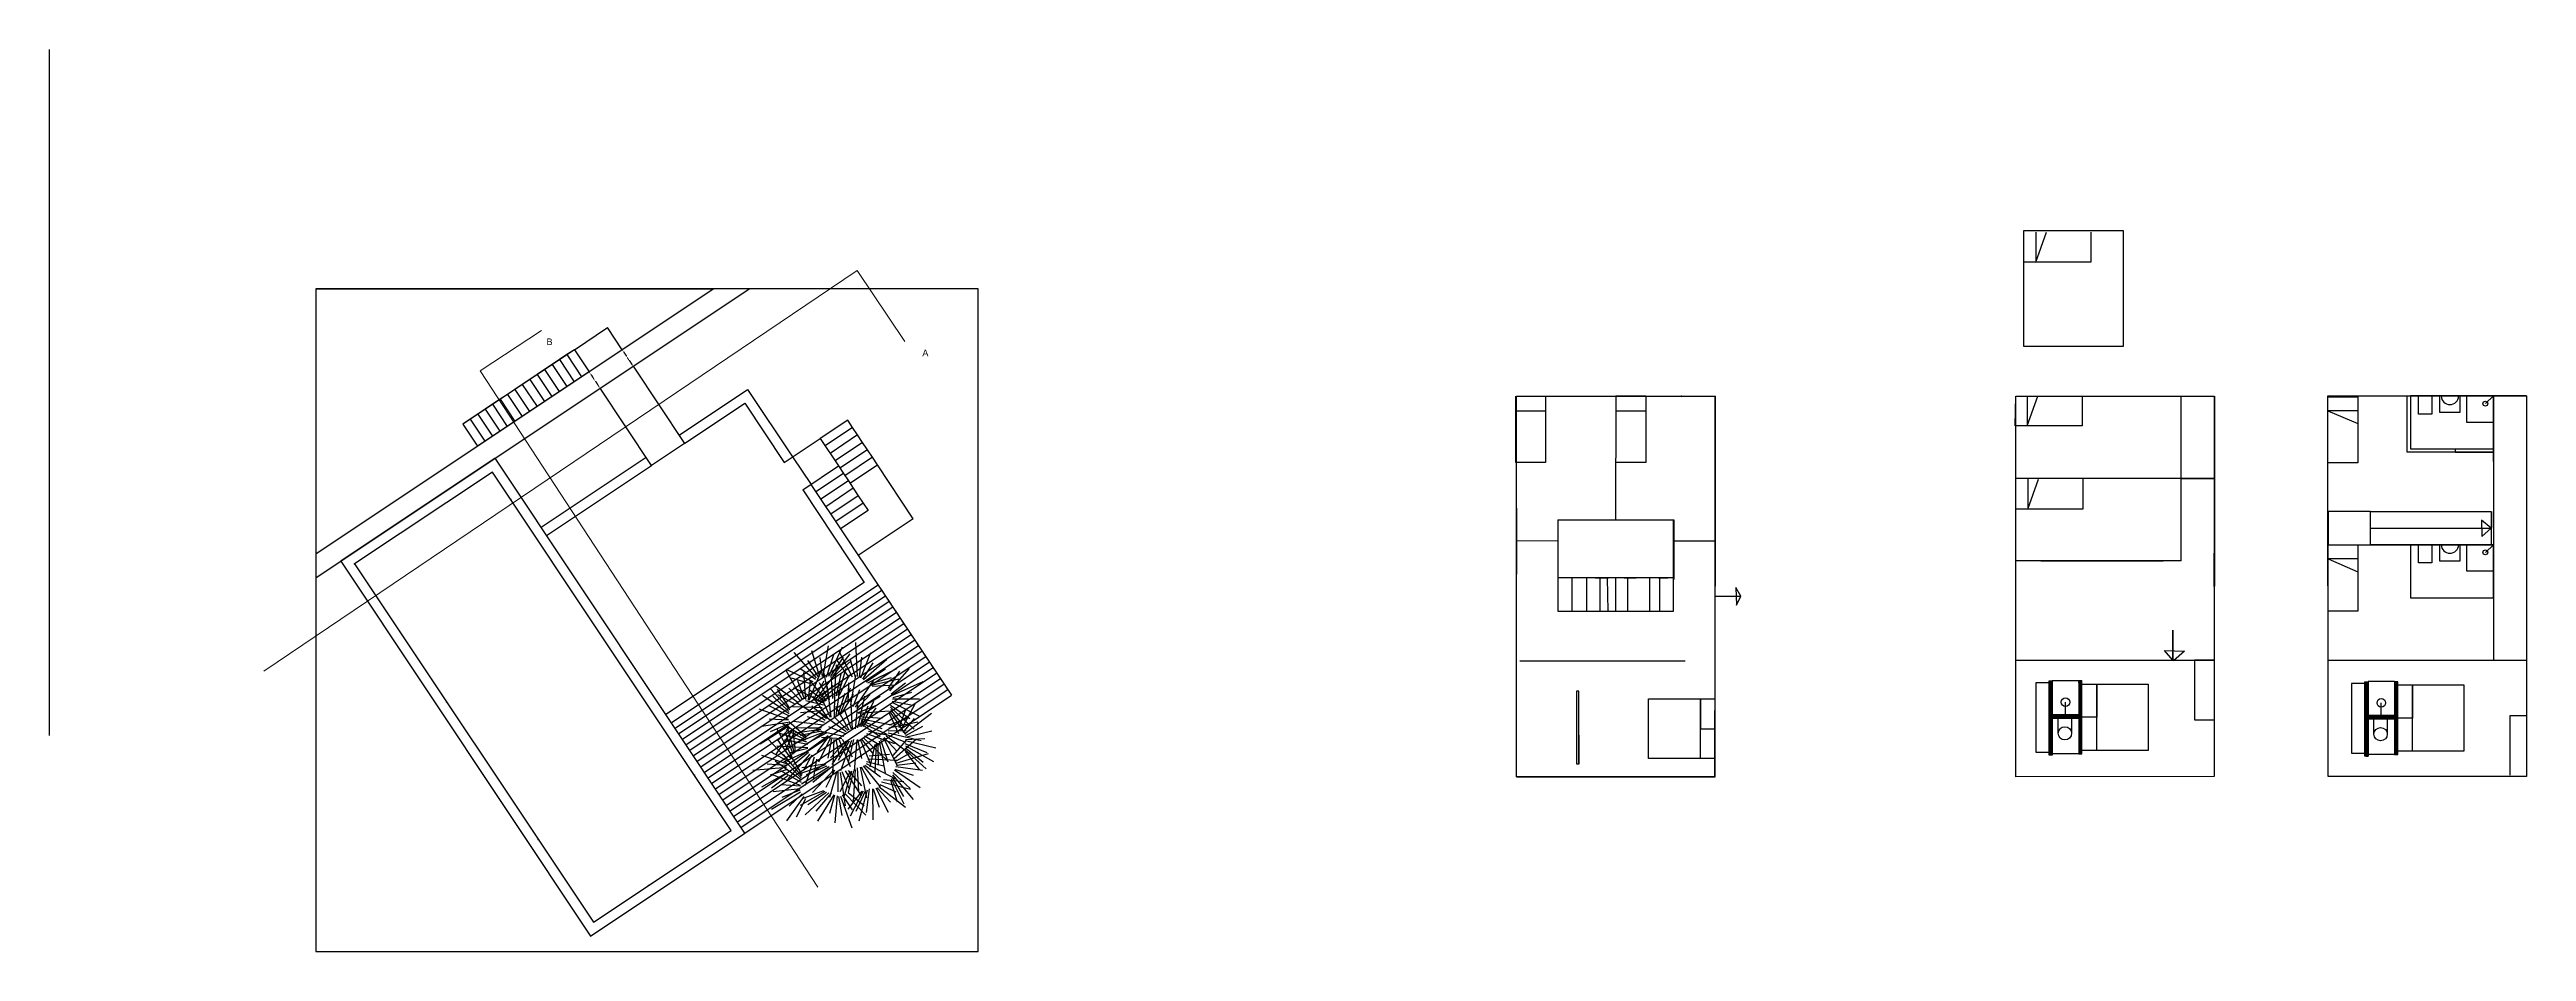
# Model space of a CAD drawing. Header units: inches. Extents: x -422522 to 22891, y -2973 to 414515.
# Drawn here: x 2507 to 9989, y 3395 to 6117 of the extents above; entities that cross this region are included whole.
import ezdxf

# ---------------------------------------------------------------- set-up
doc = ezdxf.new("R2010")
doc.units = ezdxf.units.IN
doc.header["$MEASUREMENT"] = 0
doc.linetypes.add('ACAD_ISO07W100', pattern=[3, 0, -3])
doc.linetypes.add('DOT2', pattern=[0.125, 0, -0.125])
doc.layers.get('0').update_dxf_attribs({"lineweight": 25})
doc.layers.add('FIORI', color=7, linetype='Continuous', lineweight=0, true_color=0xeb00eb)
doc.layers.add('PIANTE', color=7, linetype='Continuous', true_color=0x007a00)
doc.styles.get("Standard").update_dxf_attribs({"font": 'Arial.ttf'})

# ---------------------------------------------------------------- blocks, each defined once
blk = doc.blocks.new('albero')
for p, q in [((69.627, 34.716), (68.951, 35.476)), ((69.684, 34.747), (69.365, 35.243)), ((69.728, 34.746), (69.484, 35.528)), ((69.806, 34.755), (69.733, 35.333)), ((69.828, 34.754), (69.986, 35.68)), ((69.927, 34.74), (70.145, 35.421)), ((69.994, 34.761), (70.406, 35.646)), ((70.061, 34.781), (70.442, 35.335)), ((70.116, 34.768), (70.644, 35.44)), ((70.16, 34.767), (70.671, 35.229)), ((70.613, 34.725), (70.26, 35.232)), ((70.707, 34.732), (70.3, 35.533)), ((70.8, 34.739), (70.65, 35.262)), ((70.862, 34.76), (70.815, 35.777)), ((70.925, 34.749), (70.99, 35.335)), ((70.959, 34.72), (71.261, 35.481)), ((71.025, 34.678), (71.332, 35.173)), ((71.042, 34.664), (71.747, 35.283)), ((69.074, 33.958), (68.352, 34.493)), ((69.524, 34.597), (68.704, 34.963)), ((69.2, 34.052), (68.704, 34.941)), ((69.456, 34.532), (68.863, 34.704)), ((69.262, 34.071), (69.058, 34.624)), ((69.593, 34.661), (69.147, 34.973)), ((69.305, 34.06), (69.236, 34.876)), ((69.382, 34.052), (69.437, 34.631)), ((69.404, 34.046), (69.759, 34.915)), ((69.927, 34.02), (69.411, 34.657)), ((69.498, 34.011), (69.858, 34.628)), ((69.568, 34.016), (70.162, 34.791)), ((69.637, 34.022), (70.129, 34.48)), ((69.688, 33.997), (70.349, 34.539)), ((69.996, 34.057), (69.715, 34.567)), ((70.017, 34.065), (69.822, 34.983)), ((70.065, 33.523), (69.951, 34.455)), ((70.114, 34.088), (70.066, 34.801)), ((70.169, 34.132), (70.225, 35.107)), ((70.222, 33.577), (70.363, 34.543)), ((70.223, 34.175), (70.373, 34.831)), ((70.279, 34.184), (70.522, 35.003)), ((70.321, 34.199), (70.625, 34.817)), ((70.577, 33.952), (70.601, 34.569)), ((70.656, 33.901), (70.814, 34.786)), ((70.796, 33.83), (71.372, 34.67)), ((71.11, 34.59), (71.708, 34.982)), ((71.175, 34.564), (72.052, 34.993)), ((71.24, 34.538), (71.884, 34.729)), ((71.274, 34.493), (72.107, 34.683)), ((71.308, 34.464), (71.996, 34.502)), ((71.797, 34.406), (72.138, 34.921)), ((71.838, 34.322), (72.433, 34.995)), ((71.88, 34.237), (72.31, 34.569)), ((71.921, 34.188), (72.849, 34.607)), ((68.779, 33.462), (67.892, 33.771)), ((68.8, 33.627), (67.995, 34.18)), ((68.809, 33.558), (68.174, 33.885)), ((68.813, 33.749), (68.237, 34.38)), ((68.791, 33.697), (68.308, 34.164)), ((68.821, 33.792), (68.45, 34.372)), ((68.993, 33.91), (68.451, 34.206)), ((69.154, 34.006), (68.787, 34.407)), ((69.793, 33.806), (68.895, 33.844)), ((69.845, 33.955), (68.935, 34.412)), ((69.884, 33.429), (69.018, 33.964)), ((69.753, 33.721), (69.139, 33.662)), ((69.832, 33.891), (69.304, 34.016)), ((69.885, 34.005), (69.406, 34.348)), ((69.929, 33.475), (69.482, 33.859)), ((69.972, 33.487), (69.514, 34.166)), ((70.519, 33.087), (69.696, 33.686)), ((69.731, 33.987), (70.33, 34.327)), ((70.044, 33.518), (69.808, 34.05)), ((70.164, 33.538), (70.178, 34.253)), ((70.611, 33.138), (70.205, 33.85)), ((70.281, 33.616), (70.487, 34.256)), ((70.337, 33.619), (70.65, 34.414)), ((70.38, 33.631), (70.737, 34.22)), ((70.685, 33.164), (70.491, 33.713)), ((70.707, 33.168), (70.664, 34.106)), ((70.735, 33.851), (70.93, 34.358)), ((70.806, 33.175), (70.874, 33.887)), ((70.84, 33.783), (71.245, 34.211)), ((70.849, 33.74), (71.55, 34.165)), ((70.868, 33.209), (71.081, 34.162)), ((70.877, 33.666), (71.42, 33.876)), ((70.881, 33.645), (71.818, 33.714)), ((70.929, 33.244), (71.182, 33.866)), ((70.985, 33.243), (71.358, 34.012)), ((71.029, 33.251), (71.429, 33.811)), ((71.826, 33.706), (72.309, 33.002)), ((71.854, 33.755), (72.269, 33.226)), ((71.855, 33.895), (72.44, 33.483)), ((71.855, 33.825), (72.577, 33.167)), ((71.898, 33.985), (72.734, 33.558)), ((71.906, 34.006), (72.479, 33.903)), ((71.92, 34.083), (72.739, 34.083)), ((71.935, 34.125), (72.503, 34.281)), ((72.119, 33.215), (72.333, 33.794)), ((72.178, 33.142), (72.602, 33.934)), ((68.784, 33.258), (67.922, 32.717)), ((68.771, 33.362), (67.959, 33.251)), ((68.775, 33.441), (68.193, 33.464)), ((68.762, 33.319), (68.22, 33.087)), ((68.885, 33.137), (68.388, 32.389)), ((69.333, 32.769), (68.406, 33.076)), ((68.893, 32.33), (68.426, 33.187)), ((68.832, 33.215), (68.452, 32.827)), ((69.311, 32.89), (68.582, 33.336)), ((68.937, 33.059), (68.67, 32.502)), ((68.917, 32.396), (68.698, 33.031)), ((69.305, 32.833), (68.71, 33.147)), ((68.96, 32.432), (68.733, 33.256)), ((69.307, 32.934), (68.789, 33.387)), ((69.755, 33.154), (68.909, 33.035)), ((68.987, 32.467), (68.919, 33.153)), ((69.82, 33.285), (68.929, 33.401)), ((69.848, 33.075), (68.938, 32.722)), ((69.724, 33.185), (69.036, 33.206)), ((69.786, 33.107), (69.128, 32.971)), ((69.773, 33.204), (69.155, 33.198)), ((69.973, 32.964), (69.217, 32.407)), ((69.911, 33.043), (69.282, 32.704)), ((69.866, 33.367), (69.351, 33.537)), ((70.444, 32.949), (69.564, 33.132)), ((69.988, 32.948), (69.64, 32.482)), ((70.497, 33.027), (69.995, 33.236)), ((70.567, 33.13), (70.15, 33.547)), ((70.892, 33.545), (71.605, 33.497)), ((70.928, 33.485), (71.886, 33.298)), ((70.963, 33.425), (71.593, 33.189)), ((70.964, 33.368), (71.743, 33.017)), ((70.974, 33.325), (71.545, 32.94)), ((71.069, 32.961), (71.539, 32.689)), ((71.131, 33.031), (71.98, 32.737)), ((71.194, 33.101), (71.799, 32.981)), ((71.727, 32.969), (72.379, 32.474)), ((71.763, 32.994), (72.311, 32.775)), ((71.788, 33.117), (72.331, 33.122)), ((71.791, 33.052), (72.783, 32.826)), ((71.806, 33.209), (72.686, 33.387)), ((71.811, 33.664), (72.1, 33.038)), ((71.824, 33.301), (72.406, 33.506)), ((72.237, 33.069), (72.58, 33.491)), ((72.289, 33.031), (73.097, 33.65)), ((72.312, 32.928), (73.11, 33.115)), ((72.317, 32.972), (72.834, 33.254)), ((68.747, 32.107), (67.973, 32.375)), ((68.8, 32.192), (68.149, 32.87)), ((68.786, 32.175), (68.278, 32.46)), ((69.166, 31.629), (68.376, 32.203)), ((69.358, 32.605), (68.421, 32.655)), ((68.87, 32.264), (68.452, 32.844)), ((69.181, 31.75), (68.623, 32.397)), ((69.378, 32.507), (68.63, 32.173)), ((69.361, 32.705), (68.66, 32.843)), ((69.159, 31.699), (68.688, 32.178)), ((69.42, 32.41), (68.743, 31.65)), ((69.36, 32.583), (68.795, 32.444)), ((69.191, 31.794), (68.836, 32.384)), ((69.382, 32.463), (68.926, 32.089)), ((69.478, 32.382), (69.221, 31.904)), ((69.55, 32.322), (69.282, 31.465)), ((69.622, 32.262), (69.521, 31.653)), ((70.05, 32.901), (69.685, 32.168)), ((70.391, 32.872), (69.775, 32.913)), ((70.081, 32.869), (69.967, 32.291)), ((70.512, 32.806), (70.043, 32.302)), ((70.557, 32.809), (70.089, 32.094)), ((70.144, 32.853), (70.105, 31.836)), ((70.207, 32.868), (70.312, 32.335)), ((70.613, 32.801), (70.281, 32.216)), ((70.301, 32.868), (70.638, 32.035)), ((70.678, 32.827), (70.343, 31.91)), ((70.394, 32.867), (70.703, 32.332)), ((70.743, 32.853), (70.584, 32.156)), ((70.843, 32.848), (70.765, 31.912)), ((70.865, 32.849), (70.987, 32.28)), ((70.941, 32.865), (71.252, 32.107)), ((70.986, 32.867), (71.346, 32.401)), ((71.039, 32.904), (71.778, 32.204)), ((71.133, 32.189), (71.66, 32.06)), ((71.173, 32.274), (72.07, 32.229)), ((71.213, 32.359), (71.828, 32.413)), ((71.387, 32.701), (71.239, 32.028)), ((71.424, 32.726), (71.384, 31.872)), ((71.476, 32.747), (71.487, 32.075)), ((71.519, 32.803), (71.697, 31.843)), ((71.561, 32.858), (71.779, 32.178)), ((71.65, 32.904), (72.059, 32.059)), ((71.669, 32.917), (72.063, 32.489)), ((71.938, 32.371), (72.344, 32.836)), ((71.968, 32.282), (72.646, 32.871)), ((71.998, 32.193), (72.468, 32.465)), ((72.032, 32.138), (73.008, 32.43)), ((72.292, 32.73), (72.955, 32.463)), ((72.302, 32.495), (72.726, 31.952)), ((72.306, 32.54), (72.938, 31.964)), ((72.308, 32.662), (73.161, 32.187)), ((72.313, 32.828), (73.225, 32.603)), ((72.315, 32.85), (72.897, 32.881)), ((72.323, 32.593), (72.848, 32.174)), ((68.712, 32.008), (67.698, 31.916)), ((68.746, 31.855), (67.964, 31.413)), ((68.72, 32.072), (68.131, 32.111)), ((68.735, 31.948), (68.22, 31.775)), ((69.14, 31.465), (68.262, 31.797)), ((68.757, 31.761), (68.267, 31.386)), ((69.173, 31.56), (68.547, 31.904)), ((69.135, 31.443), (68.554, 31.482)), ((69.896, 32.085), (69.087, 31.81)), ((70.002, 32.024), (69.174, 31.508)), ((69.86, 32.11), (69.179, 32.002)), ((69.935, 32.044), (69.314, 31.788)), ((70.145, 31.939), (69.507, 31.25)), ((70.07, 32.005), (69.515, 31.554)), ((70.163, 31.926), (69.909, 31.403)), ((70.233, 31.891), (70.011, 31.103)), ((70.27, 31.866), (70.266, 31.277)), ((70.642, 31.886), (70.332, 31.27)), ((70.334, 31.862), (70.485, 30.855)), ((70.393, 31.889), (70.596, 31.384)), ((70.683, 31.9), (70.434, 31.083)), ((70.485, 31.905), (70.972, 31.151)), ((70.578, 31.922), (70.981, 31.455)), ((70.739, 31.909), (70.584, 31.254)), ((70.794, 31.952), (70.73, 30.977)), ((70.85, 31.995), (70.892, 31.282)), ((70.947, 32.018), (71.134, 31.097)), ((70.968, 32.025), (71.244, 31.513)), ((71.037, 32.061), (71.547, 31.421)), ((71.079, 32.076), (71.555, 31.729)), ((71.12, 32.126), (72.026, 31.661)), ((71.506, 31.438), (72.307, 30.81)), ((71.531, 31.498), (72.024, 31.271)), ((71.586, 31.573), (72.459, 31.359)), ((71.642, 31.649), (72.256, 31.586)), ((71.854, 31.633), (72.057, 30.975)), ((71.874, 31.673), (72.26, 30.911)), ((71.909, 31.717), (72.25, 31.138)), ((71.918, 31.787), (72.547, 31.039)), ((71.928, 31.856), (72.453, 31.371)), ((71.983, 31.94), (72.755, 31.406)), ((71.993, 31.96), (72.547, 31.782)), ((72.017, 32.034), (72.829, 31.925)), ((72.037, 32.074), (72.621, 32.153)), ((69.14, 31.261), (68.264, 30.742)), ((69.129, 31.365), (68.315, 31.275)), ((69.119, 31.322), (68.572, 31.104)), ((69.237, 31.137), (68.72, 30.402)), ((69.186, 31.216), (68.796, 30.839)), ((69.287, 31.058), (69.005, 30.508)), ((69.877, 31.282), (69.134, 30.862)), ((69.837, 31.3), (69.189, 31.067)), ((69.993, 31.243), (69.276, 30.581)), ((69.923, 31.25), (69.361, 30.882)), ((70.063, 31.236), (69.602, 30.69)), ((70.149, 31.186), (69.651, 30.39)), ((70.169, 31.177), (70.017, 30.615)), ((70.245, 31.156), (70.174, 30.34)), ((70.285, 31.138), (70.391, 30.558)), ((70.349, 31.146), (70.686, 30.185)), ((70.402, 31.183), (70.696, 30.726)), ((70.49, 31.217), (71.109, 30.566)), ((70.991, 31.292), (70.57, 30.747)), ((70.577, 31.25), (71.061, 30.866)), ((71.035, 31.299), (70.635, 30.544)), ((71.091, 31.296), (70.815, 30.684)), ((71.153, 31.328), (70.906, 30.384)), ((71.216, 31.36), (71.122, 30.652)), ((71.316, 31.364), (71.325, 30.425)), ((71.338, 31.368), (71.512, 30.812)), ((71.413, 31.39), (71.792, 30.664)), ((71.456, 31.397), (71.858, 30.965))]:
    blk.add_line(p, q)

msp = doc.modelspace()

# ---------------------------------------------------------------- hatches: boundary and pattern name
h = msp.add_hatch()
h.set_pattern_fill('ANSI31', color=0)
h.paths.add_polyline_path([(8556.6, 4211.4), (8546.6, 4211.4), (8546.6, 3986.7), (8556.6, 3986.7)])
h.paths.add_polyline_path([(8646.1, 4211.4), (8636.6, 4211.4), (8636.6, 3991.5), (8646.1, 3991.5)])
h.paths.add_polyline_path([(8636.6, 4109.2), (8556.6, 4109.2), (8556.6, 4099.2), (8636.6, 4099.2)])
h = msp.add_hatch()
h.set_pattern_fill('ANSI31', color=0)
h.set_pattern_definition([(45, (953.74157, -2.58261), (-0.0883883476, 0.0883883476), [])])
h.paths.add_polyline_path([(9510.3, 4208.8), (9500.3, 4208.8), (9500.3, 3984.1), (9510.3, 3984.1)])
h.paths.add_polyline_path([(9599.8, 4208.9), (9590.3, 4208.9), (9590.3, 3988.9), (9599.8, 3988.9)])
h.paths.add_polyline_path([(9590.3, 4106.6), (9510.3, 4106.6), (9510.3, 4096.6), (9590.3, 4096.6)])

# ---------------------------------------------------------------- linework, layer by layer
for p, q in [((2507.1, 4046.1), (2507.1, 6117)), ((8470.5, 5570.5), (8770.5, 5570.5)), ((8470.5, 5220.5), (8470.5, 5570.5)), ((8506.9, 5565.4), (8506.9, 5475.4)), ((8506.9, 5475.4), (8539, 5565.4)), ((8672.6, 5565.4), (8672.6, 5475.4)), ((8770.5, 5570.5), (8770.5, 5220.5)), ((8672.6, 5475.4), (8470.5, 5475.4)), ((3311.9, 5394.6), (4511.9, 5394.6)), ((3311.9, 5394.6), (3311.9, 4594.6)), ((3311.9, 4594.6), (4511.9, 5394.6)), ((3311.9, 4522.5), (4620.1, 5394.6)), ((4092.3, 5211.1), (4192.2, 5277.6)), ((4236.6, 5211.1), (4192.2, 5277.6)), ((4092.3, 5211.1), (3755.4, 4986.4)), ((4092.3, 5211.1), (4136.7, 5144.5)), ((8770.5, 5220.5), (8470.5, 5220.5)), ((4136.7, 5144.5), (3799.7, 4919.8)), ((4325.3, 4861.6), (4170, 5094.6)), ((4269.8, 5161.1), (4425.2, 4928.2)), ((4408.5, 4953.1), (4615.7, 5091.2)), ((4408.5, 4953.1), (4615.7, 5091.2)), ((4615.7, 5091.2), (4751.5, 4887.6)), ((4425.2, 4928.2), (4607.4, 5049.6)), ((4607.4, 5049.6), (4726.5, 4870.9)), ((6935.9, 4871), (6935.9, 5070.8)), ((7025.9, 5025.1), (6935.9, 5025.1)), ((6937.7, 5070.8), (7537.7, 5070.8)), ((7025.9, 5071), (7025.9, 4871)), ((7237.7, 5070.8), (7237.4, 4697.3)), ((7328.9, 5071), (7237.7, 5071)), ((7328.9, 5025.1), (7238.9, 5025.1)), ((7328.9, 5071), (7328.9, 4871)), ((7436.3, 5071), (7435.4, 5071)), ((7437.2, 5071), (7436.3, 5071)), ((7437.2, 5071), (7537.2, 5071)), ((7537.2, 5071), (7537.2, 3983.5)), ((7537.7, 5070.8), (7537.3, 3922)), ((7538.1, 3921.8), (7538.1, 5071.8)), ((8444.2, 4981.2), (8446.3, 5071.2)), ((8446.3, 5071.2), (8646.3, 5071.2)), ((8446.3, 5071.2), (8480.6, 5071.2)), ((8480.6, 5071.2), (8480.6, 4981.2)), ((8480.6, 4981.2), (8512.7, 5071.2)), ((8646.3, 5071.2), (8646.3, 4981.2)), ((8945.8, 4573.5), (8946, 5071)), ((8945.8, 4573.5), (8946, 5047.9)), ((9045.9, 5071.2), (9045.9, 3983.7)), ((9046.3, 5071), (9045.9, 3922.2)), ((9389.2, 5069.2), (9479.2, 5069.2)), ((9389.2, 4869.2), (9389.2, 5069.2)), ((9479.2, 5026.8), (9389.2, 5026.8)), ((9389.2, 5026.8), (9479.2, 4987.9)), ((9523.7, 5071.1), (9395.9, 5071.1)), ((9479.2, 5069.2), (9479.2, 4869.2)), ((9523.7, 5071.3), (9888.7, 5071.3)), ((9628.7, 4901.3), (9628.7, 5071.3)), ((9638.7, 5071.3), (9638.7, 4911.3)), ((9888.7, 5071.3), (9638.7, 5071.3)), ((9663, 5016.3), (9663, 5071.3)), ((9703, 5016.3), (9663, 5016.3)), ((9666.2, 5071.3), (9706.2, 5071.3)), ((9703, 5071.3), (9703, 5016.3)), ((9727.5, 5071.3), (9787.5, 5071.3)), ((9727.5, 5021.3), (9727.5, 5071.3)), ((9787.5, 5021.3), (9727.5, 5021.3)), ((9787.5, 5071.3), (9787.5, 5021.3)), ((9808.7, 5071.3), (9888.7, 5071.3)), ((9808.7, 4991.3), (9808.7, 5071.3)), ((9888.7, 5071.3), (9864.6, 5048.2)), ((9988.7, 5071.3), (9888.7, 5071.3)), ((9888.7, 4873.1), (9888.7, 5071.3)), ((9888.7, 5071.3), (9888.7, 4873.1)), ((9888.7, 5071.3), (9888.7, 4991.3)), ((9888.7, 4911.3), (9888.7, 5071.3)), ((9888.8, 5071.3), (9888.7, 4273.9)), ((3755.4, 4986.4), (3799.7, 4919.8)), ((8646.3, 4981.2), (8444.2, 4981.2)), ((9888.7, 4991.3), (9808.7, 4991.3)), ((3991.7, 4675.2), (4308.7, 4886.6)), ((4425.2, 4928.2), (4325.3, 4861.6)), ((7025.9, 4871), (6935.9, 4871)), ((7328.9, 4871), (7238.9, 4871)), ((9479.2, 4869.2), (9389.2, 4869.2)), ((9638.7, 4901.3), (9628.7, 4901.3)), ((9638.7, 4911.3), (9888.7, 4911.3)), ((9888.8, 4901.3), (9638.7, 4901.3)), ((9763.7, 4911.3), (9773.7, 4911.3)), ((9773.7, 4911.3), (9773.7, 4901.3)), ((9773.7, 4901.3), (9888.8, 4901.3)), ((4008.3, 4650.3), (4325.3, 4861.6)), ((4806.9, 4804.4), (5009.5, 4500.5)), ((8945.9, 4822.2), (8446.4, 4822.1)), ((8482.8, 4819.8), (8482.8, 4729.8)), ((8482.8, 4729.8), (8514.9, 4819.8)), ((8648.6, 4819.8), (8648.6, 4729.8)), ((4782, 4787.7), (4967.9, 4508.8)), ((6939, 4533.1), (6939, 4732.9)), ((8648.6, 4729.8), (8446.4, 4729.8)), ((9517.1, 4722.5), (9389.3, 4722.4)), ((9389.3, 4722.4), (9389.3, 4622.4)), ((9517.1, 4722.5), (9517.1, 4622.7)), ((9517.1, 4722.3), (9882.1, 4722.2)), ((9882.1, 4722.6), (9882.1, 4622.8)), ((9888.7, 4672.6), (9888.7, 4722.6)), ((7063.4, 4697.3), (7063.4, 4522.6)), ((7063.4, 4697.3), (7411.4, 4697.3)), ((7063.4, 4697.3), (7363.4, 4697.3)), ((7363.4, 4697.3), (7393.4, 4697.3)), ((7393.4, 4697.3), (7413.4, 4697.3)), ((7411.4, 4697.3), (7411.4, 4522.6)), ((7413.4, 4697.3), (7413.4, 4517.3)), ((9517.1, 4672.6), (9882.1, 4672.7)), ((9882.1, 4672.7), (9853, 4696.3)), ((9853, 4696.3), (9854, 4647.6)), ((9854, 4647.6), (9882.1, 4672.7)), ((3311.9, 4522.5), (3387, 4572.6)), ((7063.4, 4634.5), (6939, 4633)), ((7411.4, 4634.5), (7537.5, 4634.4)), ((8945.8, 4573.5), (8446.5, 4573.3)), ((8521.5, 4573.3), (8891.5, 4573.3)), ((9045.9, 4496.6), (9045.9, 4596.6)), ((9389.3, 4622.4), (9888.7, 4622.4)), ((9389.4, 4622.2), (9479.4, 4622.2)), ((9389.4, 4422.2), (9389.4, 4622.2)), ((9479.4, 4579.7), (9389.4, 4579.7)), ((9389.4, 4579.7), (9479.4, 4540.8)), ((9479.4, 4622.2), (9479.4, 4422.2)), ((9517.1, 4622.9), (9882.1, 4622.7)), ((9638.7, 4622.4), (9638.7, 4462.4)), ((9888.7, 4622.4), (9638.7, 4622.4)), ((9663, 4567.4), (9663, 4622.4)), ((9703, 4567.4), (9663, 4567.4)), ((9666.2, 4622.4), (9706.2, 4622.4)), ((9703, 4622.4), (9703, 4567.4)), ((9727.5, 4622.4), (9787.5, 4622.4)), ((9727.5, 4572.4), (9727.5, 4622.4)), ((9787.5, 4572.4), (9727.5, 4572.4)), ((9787.5, 4622.4), (9787.5, 4572.4)), ((9808.7, 4622.4), (9888.7, 4622.4)), ((9808.7, 4542.4), (9808.7, 4622.4)), ((9888.7, 4622.4), (9864.6, 4599.3)), ((9888.7, 4622.4), (9888.7, 4542.4)), ((9888.7, 4462.4), (9888.7, 4622.4)), ((4967.9, 4508.8), (4368.9, 4109.4)), ((5009.5, 4500.5), (4385.5, 4084.5)), ((5009.5, 4500.5), (5231.4, 4167.9)), ((7412.7, 4522.2), (7062.7, 4522.6)), ((7062.7, 4522.2), (7062.7, 4422.2)), ((7105.2, 4522.2), (7105.2, 4422.2)), ((7327.7, 4522.6), (7147.7, 4522.6)), ((7150.9, 4422.2), (7150.9, 4522.2)), ((7176.3, 4522.6), (7215.7, 4522.6)), ((7190.2, 4522.2), (7190.2, 4422.2)), ((7212.2, 4522.2), (7214, 4422.2)), ((7237.7, 4422.2), (7237.7, 4522.2)), ((7263.2, 4522.6), (7299.1, 4522.6)), ((7273.6, 4522.2), (7273.6, 4422.2)), ((7341.3, 4422.2), (7341.3, 4522.2)), ((7366.8, 4522.6), (7395.1, 4522.6)), ((7369.6, 4522.2), (7369.6, 4422.2)), ((7412.7, 4422.2), (7412.7, 4522.2)), ((7615.6, 4466.9), (7600.3, 4493)), ((7600.3, 4493), (7603.1, 4440)), ((9888.7, 4542.4), (9808.7, 4542.4)), ((7062.7, 4422.2), (7412.7, 4422.2)), ((7105.2, 4422.2), (7150.9, 4422.2)), ((7190.2, 4422.2), (7237.7, 4422.2)), ((7273.6, 4422.2), (7341.3, 4422.2)), ((7537.2, 4466.9), (7615.6, 4466.9)), ((7603.1, 4440), (7615.6, 4466.9)), ((8446.6, 4273.9), (8446.6, 4473.9)), ((9479.4, 4422.2), (9389.4, 4422.2)), ((9638.7, 4462.4), (9888.7, 4462.4)), ((8921, 4273.9), (8921, 4364.1)), ((8921, 4364.1), (8921, 4273.9)), ((7447.8, 4271.2), (6947.8, 4271)), ((7537.3, 4272), (7537.3, 3922)), ((8446.6, 4273.9), (9045.9, 4273.9)), ((8921, 4273.9), (8895.3, 4303.5)), ((8895.3, 4303.5), (8955.9, 4301.4)), ((8955.9, 4301.4), (8922.4, 4272.3)), ((9045.9, 4273.9), (8985.9, 4273.9)), ((8985.9, 4273.9), (8985.9, 4093.9)), ((9389.4, 4273.9), (9988.7, 4273.9)), ((6937.6, 4118.5), (6937.6, 4218.5)), ((8546.6, 4205.6), (8506.6, 4205.6)), ((8546.6, 4205.6), (8506.6, 4205.6)), ((8506.6, 4205.6), (8506.6, 3995.8)), ((8546.6, 3986.7), (8546.6, 4211.4)), ((8546.6, 4211.4), (8556.6, 4211.4)), ((8636.6, 4211.6), (8556.6, 4211.6)), ((8556.6, 4211.6), (8556.6, 3986.7)), ((8636.6, 4211.6), (8636.6, 3991.5)), ((8636.6, 4211.6), (8646.6, 4211.6)), ((8646.1, 4211.4), (8636.6, 4211.4)), ((8645.9, 4201.5), (8845.9, 4201.5)), ((8646.1, 3991.5), (8646.1, 4211.4)), ((8691.2, 4001.5), (8691.2, 4201.5)), ((8691.2, 4201.5), (8691.2, 4101.5)), ((8845.9, 4201.5), (8845.9, 4001.5)), ((9500.3, 4203), (9460.3, 4203)), ((9500.3, 4203), (9460.3, 4203)), ((9460.3, 4203), (9460.3, 3993.2)), ((9500.3, 3984.1), (9500.3, 4208.8)), ((9500.3, 4208.8), (9510.3, 4208.8)), ((9590.3, 4209), (9510.3, 4209)), ((9510.3, 4209), (9510.3, 3984.1)), ((9590.3, 4209), (9590.3, 3988.9)), ((9590.3, 4209), (9600.3, 4209)), ((9599.8, 4208.9), (9590.3, 4208.9)), ((9599.7, 4198.9), (9799.7, 4198.9)), ((9599.8, 3988.9), (9599.8, 4208.9)), ((9644.9, 3998.9), (9644.9, 4198.9)), ((9644.9, 4198.9), (9644.9, 4098.9)), ((9799.7, 4198.9), (9799.7, 3998.9)), ((4607.4, 3751.6), (5231.4, 4167.9)), ((7126.4, 4180), (7119.1, 4180)), ((7119.1, 4180), (7119.1, 3961.3)), ((7126.4, 3959.7), (7126.4, 4180)), ((7337.3, 3976.9), (7337.3, 4156.9)), ((7337.3, 4156.9), (7537.3, 4156.9)), ((7493.7, 3976.9), (7493.7, 4156.9)), ((7493.7, 4156.9), (7493.7, 4066.9)), ((7537.3, 4156.9), (7537.3, 3976.9)), ((7537.3, 3922), (7537.3, 4122)), ((8596.6, 4109.2), (8596.6, 4147.3)), ((9045.9, 4183.5), (9045.9, 3983.5)), ((9550.3, 4106.6), (9550.3, 4144.7)), ((7126.4, 4047.2), (7126.4, 4086.2)), ((7126.4, 4047.2), (7126.4, 3959.7)), ((7493.7, 4066.9), (7537.3, 4066.9)), ((8636.6, 4109.2), (8556.6, 4109.2)), ((8556.6, 4099.2), (8636.6, 4099.2)), ((8574.5, 4053), (8574.5, 4099.2)), ((8574.5, 4099.2), (8614.6, 4099.2)), ((8614.6, 4099.2), (8614.6, 4053)), ((8636.6, 4099.2), (8636.6, 4109.2)), ((8691.2, 4101.5), (8645.9, 4101.5)), ((8985.9, 4093.9), (9045.9, 4093.9)), ((9045.9, 4083.5), (9045.9, 4083.5)), ((9590.3, 4106.6), (9510.3, 4106.6)), ((9510.3, 4096.6), (9590.3, 4096.6)), ((9528.2, 4050.4), (9528.2, 4096.6)), ((9528.2, 4096.6), (9568.4, 4096.6)), ((9568.4, 4096.6), (9568.4, 4050.4)), ((9590.3, 4096.6), (9590.3, 4106.6)), ((9644.9, 4098.9), (9599.7, 4098.9)), ((9939.6, 3926.5), (9939.6, 4106.5)), ((9939.6, 4106.5), (9988.7, 4106.5)), ((6937.7, 3921.8), (6937.7, 3968.5)), ((6938.1, 3921.8), (6938.1, 3971.8)), ((7537.3, 3976.9), (7337.3, 3976.9)), ((7537.2, 3968.7), (7537.2, 3983.5)), ((8506.6, 3995.8), (8546.6, 3995.8)), ((8556.6, 3986.7), (8546.6, 3986.7)), ((8636.6, 3991.5), (8556.6, 3991.5)), ((8636.6, 3991.5), (8646.1, 3991.5)), ((8845.9, 4001.5), (8645.9, 4001.5)), ((8845.9, 4001.5), (8691.2, 4001.5)), ((9460.3, 3993.2), (9500.3, 3993.2)), ((9510.3, 3984.1), (9500.3, 3984.1)), ((9590.3, 3988.9), (9510.3, 3988.9)), ((9590.3, 3988.9), (9599.8, 3988.9)), ((9799.7, 3998.9), (9599.7, 3998.9)), ((9799.7, 3998.9), (9644.9, 3998.9)), ((6938.1, 3921.8), (7538.1, 3921.8)), ((7119.1, 3961.3), (7126.4, 3961.3))]:
    msp.add_line(p, q)
at = {"ltscale": 0.5}
for p, q in [((4024.9, 5166.1), (4002.5, 5151.1)), ((4047.4, 5181.1), (4024.9, 5166.1)), ((4024.9, 5166.1), (4069.3, 5099.6)), ((4069.9, 5196.1), (4047.4, 5181.1)), ((4047.4, 5181.1), (4091.8, 5114.5)), ((4092.3, 5211.1), (4069.9, 5196.1)), ((4069.9, 5196.1), (4114.3, 5129.5)), ((3912.6, 5091.2), (3890.2, 5076.3)), ((3935.1, 5106.2), (3912.6, 5091.2)), ((3912.6, 5091.2), (3957, 5024.7)), ((3957.6, 5121.2), (3935.1, 5106.2)), ((3935.1, 5106.2), (3979.5, 5039.7)), ((3980, 5136.2), (3957.6, 5121.2)), ((3957.6, 5121.2), (4001.9, 5054.6)), ((4002.5, 5151.1), (3980, 5136.2)), ((3980, 5136.2), (4024.4, 5069.6)), ((4002.5, 5151.1), (4046.9, 5084.6)), ((3800.3, 5016.4), (3777.8, 5001.4)), ((3822.8, 5031.3), (3800.3, 5016.4)), ((3800.3, 5016.4), (3844.7, 4949.8)), ((3845.2, 5046.3), (3822.8, 5031.3)), ((3822.8, 5031.3), (3867.1, 4964.8)), ((3867.7, 5061.3), (3845.2, 5046.3)), ((3845.2, 5046.3), (3889.6, 4979.7)), ((3890.2, 5076.3), (3867.7, 5061.3)), ((3867.7, 5061.3), (3912.1, 4994.7)), ((3890.2, 5076.3), (3934.5, 5009.7)), ((3777.8, 5001.4), (3755.4, 4986.4)), ((3755.4, 4986.4), (3799.7, 4919.8)), ((3777.8, 5001.4), (3822.2, 4934.8)), ((4726.5, 4870.9), (4834.4, 4943.1)), ((4834.4, 4943.1), (4890, 4860.1)), ((4917.9, 4998.5), (4834.7, 4943)), ((4932.8, 4976), (4849.6, 4920.6)), ((4947.8, 4953.6), (4864.6, 4898.1)), ((4932.8, 4976), (4917.9, 4998.5)), ((4947.8, 4953.6), (4932.8, 4976)), ((4962.8, 4931.1), (4947.8, 4953.6)), ((4751.5, 4887.6), (4807.1, 4804.6)), ((4962.8, 4931.1), (4879.6, 4875.6)), ((4977.8, 4908.7), (4894.6, 4853.2)), ((4992.8, 4886.2), (4909.6, 4830.7)), ((4924.4, 4808.5), (5007.7, 4863.7)), ((4977.8, 4908.7), (4962.8, 4931.1)), ((4992.8, 4886.2), (4977.8, 4908.7)), ((5007.7, 4863.7), (4992.8, 4886.2)), ((5116.1, 4700.5), (5007.7, 4863.7)), ((4782, 4787.7), (4890, 4860.1)), ((4905, 4837.6), (4821.7, 4782.2)), ((4919.9, 4815.2), (4836.7, 4759.7)), ((4934.9, 4792.7), (4851.7, 4737.2)), ((4890, 4860.1), (4905, 4837.6)), ((4905, 4837.6), (4919.9, 4815.2)), ((4919.9, 4815.2), (4934.9, 4792.7)), ((4934.9, 4792.7), (4949.9, 4770.2)), ((4949.9, 4770.2), (4866.7, 4714.8)), ((4964.9, 4747.8), (4881.7, 4692.3)), ((4979.8, 4725.3), (4896.6, 4669.8)), ((4949.9, 4770.2), (4964.9, 4747.8)), ((4964.9, 4747.8), (4979.8, 4725.3)), ((5116.1, 4700.5), (4950, 4589.8)), ((5009.5, 4500.5), (5020.6, 4483.8)), ((5020.6, 4483.8), (4396.6, 4067.8)), ((5031.7, 4467.2), (4407.7, 4051.2)), ((5042.8, 4450.6), (4418.8, 4034.5)), ((5053.9, 4433.9), (4429.9, 4017.9)), ((5065, 4417.3), (4441, 4001.3)), ((5020.6, 4483.8), (5031.7, 4467.2)), ((5031.7, 4467.2), (5042.8, 4450.6)), ((5042.8, 4450.6), (5053.9, 4433.9)), ((5053.9, 4433.9), (5065, 4417.3)), ((5065, 4417.3), (5076.1, 4400.7)), ((5076.1, 4400.7), (4452.1, 3984.6)), ((5087.2, 4384), (4463.2, 3968)), ((5098.3, 4367.4), (4474.3, 3951.3)), ((5109.4, 4350.7), (4485.3, 3934.7)), ((5076.1, 4400.6), (5087.2, 4384)), ((5087.2, 4384), (5098.3, 4367.4)), ((5098.3, 4367.4), (5109.4, 4350.7)), ((5109.4, 4350.7), (5120.5, 4334.1)), ((5120.5, 4334.1), (4496.4, 3918)), ((5131.6, 4317.5), (4507.6, 3901.4)), ((5142.7, 4300.8), (4518.6, 3884.8)), ((5153.8, 4284.2), (4529.7, 3868.1)), ((5164.9, 4267.5), (4540.8, 3851.5)), ((5120.5, 4334.1), (5131.6, 4317.5)), ((5131.6, 4317.4), (5142.7, 4300.8)), ((5142.7, 4300.8), (5153.8, 4284.2)), ((5153.8, 4284.1), (5164.9, 4267.5)), ((5164.9, 4267.5), (5176, 4250.9)), ((5176, 4250.9), (4551.9, 3834.8)), ((5187, 4234.2), (4563, 3818.2)), ((5198.1, 4217.6), (4574.1, 3801.6)), ((5209.2, 4200.9), (4585.2, 3784.9)), ((5175.9, 4250.9), (5187, 4234.2)), ((5187, 4234.2), (5198.1, 4217.6)), ((5198.1, 4217.6), (5209.2, 4200.9)), ((5209.2, 4200.9), (5220.3, 4184.3)), ((5220.3, 4184.3), (4596.3, 3768.3))]:
    msp.add_line(p, q, dxfattribs=at)
at = {"linetype": 'ACAD_ISO07W100', "ltscale": 30}
for p, q in [((4236.6, 5211.1), (4269.8, 5161.1)), ((4136.7, 5144.5), (4170, 5094.6))]:
    msp.add_line(p, q, dxfattribs=at)
at = {"linetype": 'ACAD_ISO07W100'}
msp.add_line((4236.6, 5211.1), (4269.8, 5161.1), dxfattribs=at)
at = {"linetype": 'DOT2', "ltscale": 0.5}
for p, q in [((4236.6, 5211.1), (4269.8, 5161.1)), ((4136.7, 5144.5), (4170, 5094.6))]:
    msp.add_line(p, q, dxfattribs=at)
for points in [[(3311.9, 3394.6), (5311.9, 3394.6), (5311.9, 5394.6), (3311.9, 5394.6)], [(3853, 4883.2), (3387, 4572.6), (4141.4, 3441), (4607.4, 3751.6)], [(3844.7, 4841.6), (3428.6, 4564.3), (4149.8, 3482.6), (4565.8, 3760)], [(8945.9, 4822.2), (9046.2, 4822.2), (9046.2, 4822.3), (8945.9, 4822.3)]]:
    msp.add_lwpolyline(points, close=True)
at = {"color": 3}
for points in [[(6937.7, 5071), (7537.2, 5070.8), (7537.3, 3922), (6938.1, 3921.8)], [(8446.3, 5071.2), (9045.9, 5071), (9045.9, 3922.2), (8446.7, 3922)], [(9389.2, 5071.5), (9988.7, 5071.3), (9988.7, 3922.5), (9389.5, 3922.3)]]:
    msp.add_lwpolyline(points, close=True, dxfattribs=at)
for centre, radius in [((9864.6, 5048.2), 7.45), ((9864.6, 4599.3), 7.45), ((8596.6, 4147.3), 13), ((9550.3, 4144.7), 13), ((8594.5, 4053), 20.1), ((9548.3, 4050.4), 20.1)]:
    msp.add_circle(centre, radius)
for centre in [(9757.5, 5071.3), (9757.5, 4622.4)]:
    msp.add_arc(centre, 26, 180, 0)
for p in [(3900.1, 4758.4), (3428.6, 4564.3), (4177.5, 4342.4), (3706, 4148.2), (4454.8, 3926.4), (3983.3, 3732.2), (4316.2, 3593.5)]:
    msp.add_point(p)
at = {"layer": 'FIORI', "color": 6}
for p, q in [((3153.9, 4240.4), (4946.1, 5450.2)), ((4946.1, 5450.2), (5090.7, 5236)), ((3807.4, 5147.1), (3993, 5268.7)), ((3807.4, 5147.1), (4827.7, 3588.6))]:
    msp.add_line(p, q, dxfattribs=at)

# ---------------------------------------------------------------- block references
at = {"layer": 'PIANTE', "xscale": 100, "yscale": 100, "zscale": 100}
msp.add_blockref('albero', (-2138.6, 749), dxfattribs=at)

# ---------------------------------------------------------------- texts
at = {"ltscale": 0.5, "char_height": 20, "attachment_point": 1}
for s, width, insert in [('B', 0.892, (4008, 5244.9)), ('A', 0.582, (5143.2, 5211.1))]:
    msp.add_mtext_dynamic_manual_height_columns(s, width=width, gutter_width=1, heights=[0], dxfattribs=dict(at, insert=insert))

doc.saveas('drawing.dxf')
